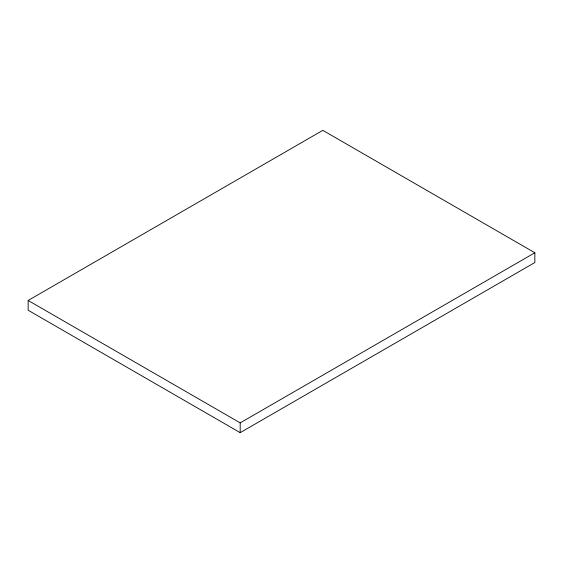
<?xml version="1.0" encoding="UTF-8"?>
<svg xmlns="http://www.w3.org/2000/svg" width="563" height="563" viewBox="0 0 563 563"><rect width="100%" height="100%" fill="white"/><g stroke="black" fill="none" stroke-linecap="round" stroke-linejoin="round"><path stroke-width="0.84" d="M28.15 300.466L322.81 130.342L534.85 252.766L534.85 262.534L240.19 432.658L28.15 310.234L28.15 300.466L240.19 422.883L534.85 252.766M240.19 422.883L240.19 432.658"/></g></svg>
